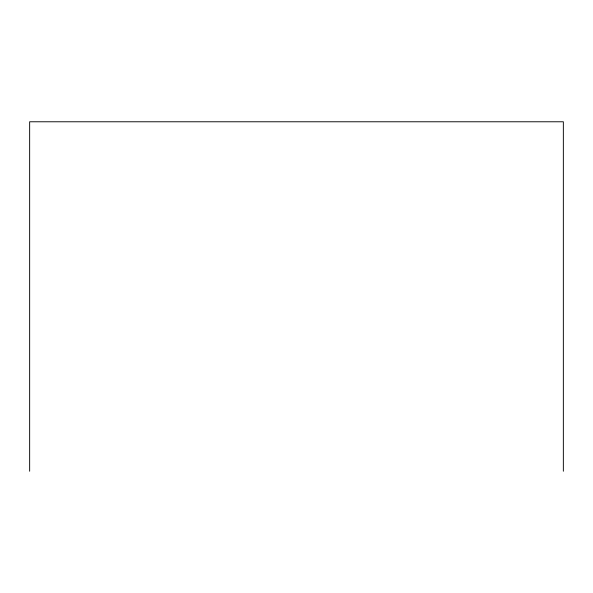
<?xml version="1.0" encoding="UTF-8"?>
<svg xmlns="http://www.w3.org/2000/svg" width="593" height="593" viewBox="0 0 593 593"><rect width="100%" height="100%" fill="white"/><g stroke="black" fill="none" stroke-linecap="round" stroke-linejoin="round"><path stroke-width="0.89" d="M563.35 471.227L563.35 121.773L29.65 121.773L29.65 471.227"/></g></svg>
